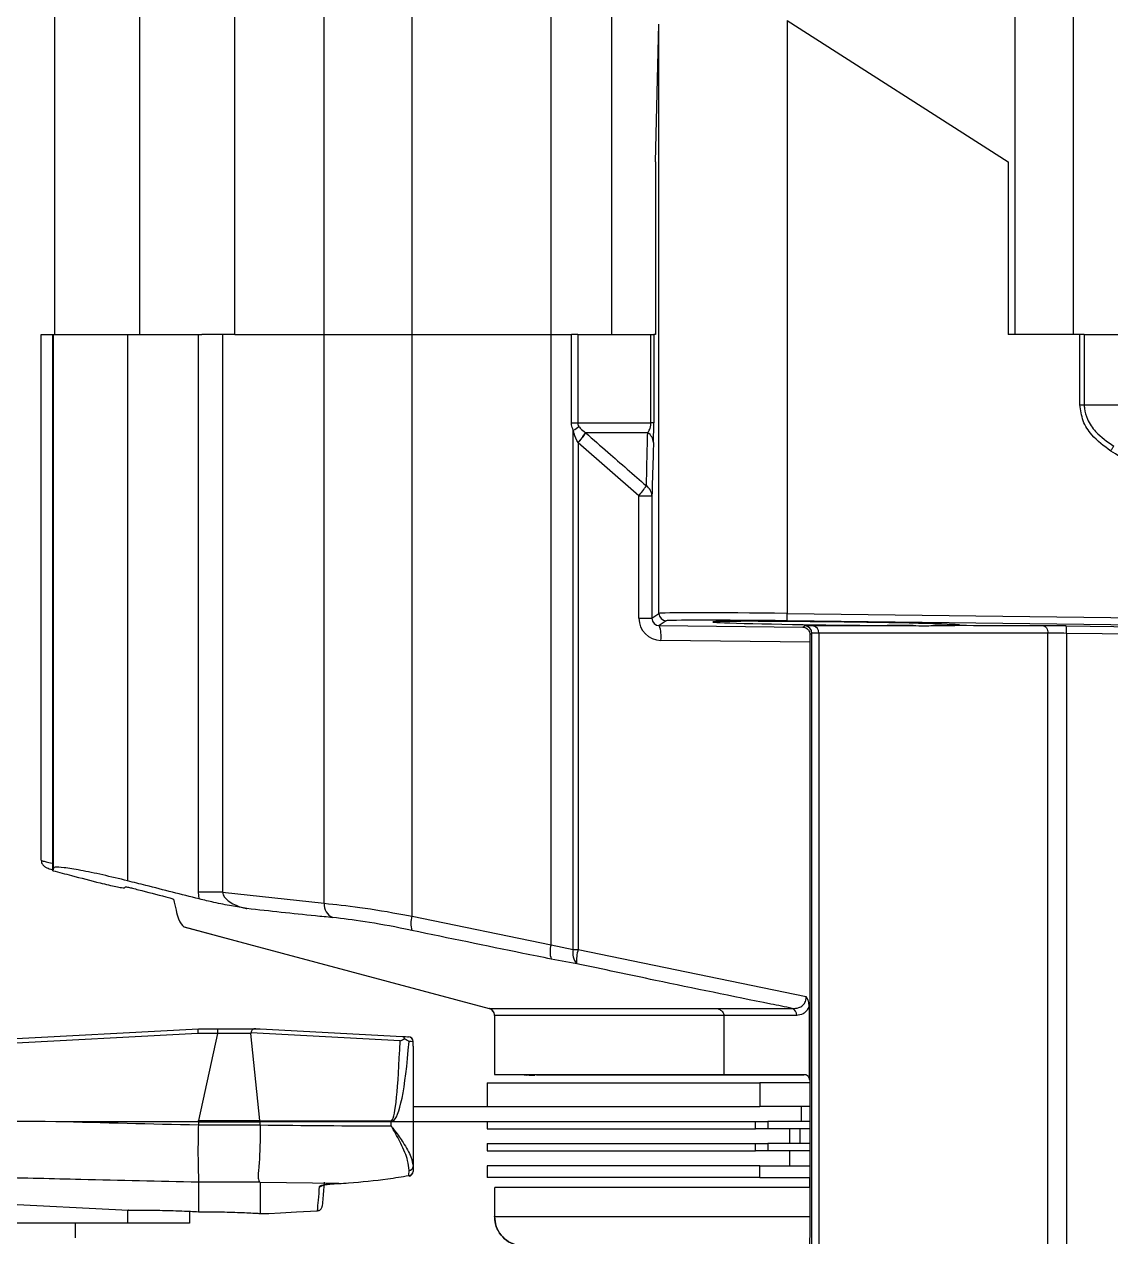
# Model space of a CAD drawing. Extents: x 7 to 135, y 1 to 99.
# Drawn here: x 52.884 to 55.084, y 10.952 to 13.408 of the extents above; entities that cross this region are included whole.
import ezdxf

# ---------------------------------------------------------------- set-up
doc = ezdxf.new("R2010")
doc.units = 0
doc.header["$MEASUREMENT"] = 0
doc.layers.add('OBJECT', color=7, linetype='CONTINUOUS')

msp = doc.modelspace()

# ---------------------------------------------------------------- linework, layer by layer
at = {"layer": 'OBJECT'}
for p, q in [((53.6691, 12.7794), (53.6691, 28.3434)), ((53.9509, 12.7794), (53.9509, 28.3434)), ((54.0739, 12.7794), (54.0739, 28.3434)), ((54.8907, 12.7794), (54.8907, 28.3434)), ((55.009, 12.7794), (55.009, 28.3434)), ((53.4914, 12.7794), (53.4914, 27.7964)), ((53.3102, 12.7794), (53.3102, 18.9895)), ((53.1182, 12.7794), (53.1182, 18.878)), ((52.9455, 12.7794), (52.9455, 18.7112)), ((54.1619, 13.1294), (54.1692, 13.4079)), ((54.1692, 12.2149), (54.1692, 13.4079)), ((54.4292, 13.4156), (54.4292, 12.2148)), ((54.4292, 13.4156), (54.8766, 13.1294)), ((54.1619, 13.1294), (54.1619, 12.7794)), ((54.8766, 13.1294), (54.8766, 12.7794)), ((52.9182, 11.7151), (52.9182, 12.7794)), ((52.9182, 12.7794), (52.9418, 12.7794)), ((52.9418, 11.6937), (52.9418, 12.7794)), ((52.9418, 12.7794), (52.9432, 12.7794)), ((52.9432, 11.6995), (52.9432, 12.7794)), ((52.9432, 12.7794), (53.0932, 12.7794)), ((53.0932, 12.7794), (53.0932, 11.6732)), ((53.0932, 12.7794), (53.2369, 12.7794)), ((53.2369, 11.6501), (53.2369, 12.7794)), ((53.2369, 12.7794), (53.2434, 12.7794)), ((53.3102, 12.7794), (53.2434, 12.7794)), ((53.2855, 12.7794), (53.2855, 11.6501)), ((53.3102, 12.7794), (53.4914, 12.7794)), ((53.4914, 11.6279), (53.4914, 12.7794)), ((53.4914, 12.7794), (53.6691, 12.7794)), ((53.6691, 11.6017), (53.6691, 12.7794)), ((53.6691, 12.7794), (53.9509, 12.7794)), ((53.9509, 11.5438), (53.9509, 12.7794)), ((53.9509, 12.7794), (53.9919, 12.7794)), ((53.9919, 12.6009), (53.9919, 12.7794)), ((54.0046, 12.7794), (53.9919, 12.7794)), ((54.0046, 12.7794), (54.0046, 12.6009)), ((54.0046, 12.7794), (54.1531, 12.7794)), ((54.1531, 12.6009), (54.1531, 12.7794)), ((54.1531, 12.7794), (54.1586, 12.7794)), ((54.1586, 12.7794), (54.1586, 12.6009)), ((54.1619, 12.7794), (54.1586, 12.7794)), ((55.0218, 12.7794), (54.8766, 12.7794)), ((55.0218, 12.6374), (55.0218, 12.7794)), ((55.0305, 12.7794), (55.0218, 12.7794)), ((55.0305, 12.7794), (55.0305, 12.6374)), ((55.0305, 12.7794), (59.3622, 12.7794)), ((55.0218, 12.6374), (55.0305, 12.6374)), ((55.0305, 12.6374), (59.3205, 12.6374)), ((53.9919, 12.6009), (54.0046, 12.6009)), ((54.0046, 12.6009), (54.1531, 12.6009)), ((54.1586, 12.6009), (54.1531, 12.6009)), ((53.9957, 11.5344), (53.9957, 12.5858)), ((54.1464, 12.5808), (54.0205, 12.5808)), ((54.0205, 12.5808), (54.021, 12.5804)), ((54.0056, 12.5603), (54.0054, 12.5608)), ((54.0056, 12.5603), (54.0056, 11.5344)), ((54.1286, 12.4532), (54.0056, 12.5603)), ((54.1286, 12.205), (54.1286, 12.4532)), ((54.1286, 12.4532), (54.155, 12.4532)), ((54.155, 12.4532), (54.155, 12.205)), ((54.1286, 12.205), (54.155, 12.205)), ((54.155, 12.205), (54.1692, 12.2149)), ((54.429, 12.1998), (54.4292, 12.2148)), ((54.4292, 12.2148), (55.6931, 12.1992)), ((54.184, 12.1999), (54.1699, 12.1901)), ((54.1699, 12.1901), (54.4606, 12.1869)), ((55.6754, 12.1845), (54.429, 12.1998)), ((54.4606, 12.1869), (54.4642, 12.1894)), ((54.9942, 12.1894), (55.2152, 12.1867)), ((54.475, 12.1568), (54.1732, 12.1601)), ((54.479, 12.1744), (54.475, 12.1717)), ((54.475, 12.1568), (54.475, 11.2664)), ((54.479, 10.8444), (54.479, 12.1744)), ((54.4928, 12.1748), (54.4928, 10.8446)), ((54.9571, 10.8446), (54.9571, 12.1748)), ((54.9943, 12.1744), (54.9943, 10.8444)), ((55.2153, 12.1717), (54.9943, 12.1744)), ((52.9432, 11.6995), (52.9418, 11.6937)), ((53.0876, 11.6598), (53.0879, 11.661)), ((53.2382, 11.6365), (53.2369, 11.6501)), ((53.2855, 11.6501), (53.2369, 11.6501)), ((53.2855, 11.6501), (53.4914, 11.6279)), ((53.6691, 11.6017), (53.9509, 11.5438)), ((53.9509, 11.5438), (53.9957, 11.5344)), ((53.9957, 11.5344), (54.0056, 11.5344)), ((54.0056, 11.5344), (54.4671, 11.4389)), ((54.0026, 11.5054), (53.951, 11.5148)), ((54.4736, 11.4192), (54.4736, 11.2723)), ((53.8253, 11.4147), (54.2872, 11.4147)), ((53.8364, 11.4002), (53.8364, 11.2813)), ((54.3021, 11.4002), (53.8364, 11.4002)), ((54.2859, 11.415), (54.4391, 11.415)), ((54.3008, 11.4005), (54.3008, 11.2813)), ((54.4482, 11.4005), (54.3008, 11.4005)), ((52.8276, 11.3521), (53.2364, 11.3737)), ((53.2364, 11.3737), (53.2364, 11.3737)), ((53.2364, 11.3737), (53.2755, 11.3737)), ((53.2755, 11.3737), (53.3531, 11.3737)), ((53.3531, 11.3737), (53.3614, 11.3737)), ((53.3614, 11.3737), (53.6496, 11.358)), ((53.2354, 11.3642), (52.8269, 11.3426)), ((53.2749, 11.3642), (53.2354, 11.3642)), ((53.2749, 11.3639), (53.2367, 11.1877)), ((53.3425, 11.3639), (53.2749, 11.3639)), ((53.3612, 11.1877), (53.3425, 11.3639)), ((53.6449, 11.3489), (53.3428, 11.3653)), ((53.6714, 11.3384), (53.6713, 11.3474)), ((53.6714, 11.3384), (53.6714, 11.1862)), ((53.8911, 11.2802), (53.8364, 11.2813)), ((53.8964, 11.2801), (53.8364, 11.2813)), ((53.8364, 11.2813), (54.3021, 11.2813)), ((53.8964, 11.2801), (53.9001, 11.28)), ((53.907, 11.2799), (53.9001, 11.28)), ((53.9061, 11.2799), (53.9073, 11.2799)), ((53.9061, 11.2799), (53.9061, 11.2799)), ((53.9062, 11.2799), (53.9161, 11.2797)), ((53.9073, 11.2799), (53.9073, 11.2799)), ((53.9161, 11.2797), (53.917, 11.2797)), ((53.917, 11.2797), (53.9179, 11.2798)), ((53.9326, 11.2794), (53.9214, 11.2796)), ((54.4623, 11.2794), (53.9326, 11.2794)), ((54.3008, 11.2813), (54.4653, 11.2813)), ((54.3008, 11.2813), (54.3021, 11.2813)), ((53.8214, 11.2642), (53.8214, 11.2162)), ((53.8214, 11.2642), (54.3736, 11.2642)), ((54.3736, 11.2642), (54.3736, 11.2162)), ((54.475, 11.2642), (54.3736, 11.2642)), ((54.475, 11.2664), (54.475, 11.052)), ((53.6714, 11.2162), (53.8529, 11.2162)), ((53.8529, 11.2162), (54.3736, 11.2162)), ((54.475, 11.2162), (54.3736, 11.2162)), ((54.4574, 11.2162), (54.4574, 11.1862)), ((52.9477, 11.1862), (53.2363, 11.1862)), ((53.3614, 11.1846), (53.2364, 11.1846)), ((53.2364, 11.1846), (53.2364, 11.1794)), ((53.2364, 11.1794), (53.3614, 11.1794)), ((53.2367, 11.1877), (53.3612, 11.1877)), ((53.3614, 11.1854), (53.3613, 11.187)), ((53.3613, 11.187), (53.6269, 11.187)), ((53.6269, 11.1854), (53.3614, 11.1854)), ((53.3614, 11.1794), (53.3614, 11.1846)), ((53.6269, 11.1769), (53.6269, 11.1854)), ((53.6299, 11.1862), (53.6714, 11.1862)), ((53.6714, 11.1862), (53.6714, 11.0945)), ((53.6714, 11.1862), (53.8529, 11.1862)), ((53.8214, 11.1862), (53.8214, 11.1713)), ((53.8529, 11.1862), (54.3647, 11.1862)), ((54.3647, 11.1713), (54.3647, 11.1862)), ((54.3647, 11.1862), (54.3898, 11.1862)), ((54.3898, 11.1862), (54.3898, 11.1713)), ((54.475, 11.1862), (54.3898, 11.1862)), ((53.8214, 11.1713), (54.3647, 11.1713)), ((54.3898, 11.1713), (54.3647, 11.1713)), ((54.475, 11.1713), (54.3898, 11.1713)), ((54.4336, 11.1713), (54.4336, 11.1413)), ((54.4545, 11.1713), (54.4545, 11.1413)), ((53.8214, 11.1413), (53.8214, 11.1264)), ((53.8214, 11.1413), (54.3647, 11.1413)), ((53.8214, 11.1264), (54.3647, 11.1264)), ((54.3647, 11.1264), (54.3647, 11.1413)), ((54.3647, 11.1413), (54.3898, 11.1413)), ((54.3898, 11.1264), (54.3647, 11.1264)), ((54.3898, 11.1413), (54.3898, 11.1264)), ((54.475, 11.1413), (54.3898, 11.1413)), ((54.475, 11.1264), (54.3898, 11.1264)), ((54.4336, 11.1264), (54.4336, 11.0964)), ((53.6628, 11.0764), (53.6631, 11.087)), ((53.6714, 11.0945), (53.6714, 11.0848)), ((53.8214, 11.0964), (53.8214, 11.0724)), ((54.3736, 11.0964), (53.8214, 11.0964)), ((54.3736, 11.0724), (54.3736, 11.0964)), ((54.3736, 11.0964), (54.475, 11.0964)), ((53.3609, 11.0628), (53.2364, 11.0628)), ((53.2364, 11.0628), (53.2364, 11.0628)), ((53.2364, 11.0628), (53.2364, 11.0032)), ((53.3614, 11.0622), (53.3609, 11.0628)), ((53.5206, 11.0603), (53.3614, 11.0622)), ((53.3614, 11.0622), (53.3614, 10.9998)), ((53.5024, 11.0593), (53.5206, 11.0603)), ((53.5024, 11.0591), (53.5206, 11.06)), ((53.5024, 11.0591), (53.5024, 11.0591)), ((53.5206, 11.0603), (53.5206, 11.06)), ((54.3736, 11.0724), (53.8214, 11.0724)), ((54.475, 11.052), (53.8365, 11.052)), ((54.3736, 11.0724), (54.475, 11.0724)), ((54.4745, 11.052), (54.4745, 11.0724)), ((54.475, 11.052), (54.475, 10.9933)), ((53.8364, 11.0387), (53.8364, 10.9933)), ((53.8364, 11.0368), (53.8364, 10.9933)), ((52.8274, 11.0201), (53.0949, 11.0061)), ((53.0934, 10.9802), (53.0934, 11.0062)), ((53.2184, 11.0041), (53.2184, 10.9802)), ((53.4777, 11.005), (53.4777, 11.005)), ((53.0934, 10.9802), (51.9558, 10.9802)), ((52.9874, 10.9502), (52.9874, 10.9802)), ((53.2184, 10.9802), (53.0934, 10.9802)), ((53.3792, 10.9996), (53.3792, 10.9996)), ((53.8364, 10.9933), (54.475, 10.9933))]:
    msp.add_line(p, q, dxfattribs=at)
at = {"layer": 'OBJECT', "flags": 128}
for points in [[(55.0842, 12.5437), (55.0851, 12.5451), (55.086, 12.5466), (55.0869, 12.548), (55.0878, 12.5493), (55.0886, 12.5505), (55.0893, 12.5517), (55.09, 12.5528), (55.0906, 12.5537)], [(54.9477, 12.1898), (54.9495, 12.1894), (54.9513, 12.1885), (54.9529, 12.1871), (54.9543, 12.1853), (54.9555, 12.183), (54.9564, 12.1804), (54.9569, 12.1777), (54.9571, 12.1748)], [(53.2071, 11.5804), (53.3381, 11.5452), (53.8253, 11.4147)], [(53.2074, 11.5803), (53.3381, 11.5452), (53.8253, 11.4147)], [(53.6496, 11.358), (53.6559, 11.3577), (53.66, 11.3575), (53.6618, 11.3574)], [(53.6713, 11.3474), (53.67, 11.3474), (53.6672, 11.3476), (53.663, 11.3478)], [(53.4914, 11.0628), (53.4892, 11.0372), (53.4877, 11.0209), (53.4871, 11.0141)], [(53.5024, 11.0593), (53.5024, 11.0591), (53.5024, 11.0591)], [(53.3792, 10.9996), (53.4025, 11.0009), (53.4353, 11.0027), (53.4777, 11.005)]]:
    msp.add_lwpolyline(points, dxfattribs=at)
at = {"layer": 'OBJECT'}
for centre, radius, start, end in [((53.9668, 12.6413), 0.0625, 297.5229, 309.9669), ((53.8981, 12.6575), 0.1445, 317.9607, 327.9452), ((53.8906, 12.6645), 0.1552, 317.833, 327.1848), ((54.1334, 12.5598), 0.0247, 2.1774, 58.3021), ((54.0111, 12.5577), 0.1572, 318.3709, 327.5453), ((54.1299, 12.4524), 0.0251, 1.8774, 56.4232), ((54.1842, 12.2149), 0.015, 180.0103, 269.2771), ((54.1072, 12.1681), 0.0665, 353.1183, 19.3579), ((54.464, 12.1744), 0.015, 0.0126, 89.2771), ((54.4791, 12.1762), 0.0137, 353.8323, 80.4931), ((54.7731, 12.1808), 0.2213, 358.3507, 2.2351), ((53.5198, 11.6251), 0.0285, 174.4643, 246.9632), ((53.7125, 11.5871), 0.0458, 161.4989, 198.3677), ((53.9954, 11.5295), 0.0468, 162.2466, 198.3547), ((54.0249, 11.5261), 0.0303, 164.0239, 222.8227), ((54.086, 11.5113), 0.0837, 163.9901, 184.0493), ((54.4334, 11.4013), 0.0148, 356.8118, 67.3982), ((53.6613, 11.3474), 0.01, 0.809, 86.8941), ((53.6613, 11.3474), 0.00999, 359.9484, 86.8562), ((53.6706, 11.3475), 0.000652, 348.262, 0.776), ((53.5116, 11.1854), 0.1153, 359.9966, 0.7808), ((53.5373, 11.0982), 0.1278, 43.5333, 44.5173), ((53.6623, 11.0855), 0.00906, 272.817, 355.6382), ((53.6519, 11.0742), 0.0111, 3.6377, 11.5012), ((53.6614, 11.0848), 0.01, 279.2546, 0), ((53.6629, 11.0955), 0.00857, 271.3597, 352.7694), ((53.4815, 11.064), 0.0101, 272.603, 311.1917)]:
    msp.add_arc(centre, radius, start, end, dxfattribs=at)
for centre, major_axis, ratio, start_param, end_param in [((54.1737, 12.2051), (0.0427, 0.0145), 0.997208, 2.815392, 4.373634), ((54.1701, 12.2051), (0.0142, 0.0051), 0.991289, 2.802452, 4.360693), ((54.4292, 12.2118), (0.26, -0.003), 0.011629, 1.570932, 3.124275), ((54.429, 12.1968), (0.245, -0.003), 0.012341, 1.570949, 3.124292), ((54.5284, 12.1944), (0.25, -0.0031), 0.012341, 5.611964, 11.6671), ((54.5392, 12.1885), (0.075, -0.0009), 0.012341, 2.450187, 3.124292), ((57.1965, 12.1285), (3.525, -0.0435), 0.012341, 2.364416, 2.450187), ((57.1965, 12.1285), (3.525, -0.0435), 0.012341, 2.262817, 2.348277), ((54.9955, 12.1885), (0.075, -0.0009), 0.012341, 1.588402, 2.262817), ((54.4755, 12.1568), (0, 0.03), 0.017622, 1.052176, 1.569288), ((54.539, 12.1735), (0.06, -0.0009), 0.015425, 2.450273, 3.124377), ((57.1964, 12.1135), (3.51, -0.0435), 0.012393, 2.262819, 2.450188), ((54.9953, 12.1735), (0.06, -0.0009), 0.015425, 1.588488, 2.262903), ((53.2366, 11.3637), (-0.00026, 0.01), 0.120424, 0.003177, 1.515259), ((53.2755, 11.3637), (0, 0.01), 0.061163, 0, 1.518436), ((53.1934, 11.3637), (0.0816, 0.0005), 0.122438, 6.255809, 6.281989), ((53.3799, 11.3637), (0.0374, -0.0006), 0.267094, 3.033482, 3.174083), ((53.6191, 11.7565), (-0.0078, 0.5695), 0.050872, 3.193561, 3.914226), ((53.6114, 11.7549), (-0.0157, 0.5695), 0.101686, 3.191455, 3.913119), ((57.2547, 13.2487), (19.0675, 0), 0.111038, 4.484542, 4.500054), ((52.2584, 11.1846), (0.9787, 0.0064), 0.122438, 6.24272, 6.255809), ((52.259, 11.1846), (0.9773, 0), 0.122785, 0, 0.013091), ((52.259, 11.1794), (0.9773, 0), 0.122785, 6.279845, 6.283185), ((53.8095, 11.1846), (0.4485, -0.007), 0.267094, 3.174083, 3.1806), ((53.8092, 11.1846), (0.4478, 0), 0.267949, 3.135082, 3.141593), ((53.8092, 11.1794), (0.4478, 0), 0.267949, 3.141593, 3.145797), ((53.7191, 13.2487), (7.8848, 0), 0.262774, 4.666998, 4.700689), ((53.6191, 11.7565), (-0.0078, 0.5695), 0.050872, 3.140897, 3.193561), ((53.6114, 11.7549), (-0.0157, 0.5695), 0.101686, 3.138791, 3.191455)]:
    msp.add_ellipse(centre, major_axis=major_axis, ratio=ratio, start_param=start_param, end_param=end_param, dxfattribs=at)
for points, knots in [([(55.0842, 12.5437), (55.0706, 12.5537), (55.0481, 12.5703), (55.026, 12.604), (55.0232, 12.6262), (55.0218, 12.6374)], [0, 0, 0, 0, 0.43116, 0.714518, 1, 1, 1, 1]), ([(55.0305, 12.6374), (55.0306, 12.6349), (55.0309, 12.6249), (55.0368, 12.6052), (55.0558, 12.5771), (55.0774, 12.5626), (55.0906, 12.5537)], [0, 0, 0, 0, 0.069921, 0.279656, 0.561263, 1, 1, 1, 1]), ([(53.9957, 12.5858), (53.9942, 12.5895), (53.9921, 12.5943), (53.992, 12.5996), (53.9919, 12.6009)], [0, 0, 0, 0, 0.750108, 1, 1, 1, 1]), ([(54.0046, 12.6009), (54.0046, 12.6003), (54.0047, 12.5982), (54.0056, 12.5956), (54.0066, 12.5939), (54.007, 12.5934)], [0, 0, 0, 0, 0.237492, 0.744544, 1, 1, 1, 1]), ([(54.1464, 12.5808), (54.1479, 12.5829), (54.1501, 12.586), (54.1522, 12.5924), (54.153, 12.5972), (54.1531, 12.5997), (54.1531, 12.6009)], [0, 0, 0, 0, 0.506463, 0.773359, 0.886102, 1, 1, 1, 1]), ([(54.1581, 12.5608), (54.1581, 12.5608), (54.1582, 12.5647), (54.1584, 12.5725), (54.1586, 12.5867), (54.1586, 12.5962), (54.1586, 12.6009)], [0, 0, 0, 0, 0.002554, 0.444196, 0.720945, 1, 1, 1, 1]), ([(54.0054, 12.5608), (54.0024, 12.5667), (53.9984, 12.5748), (53.9962, 12.5836), (53.9957, 12.5858)], [0, 0, 0, 0, 0.737823, 1, 1, 1, 1]), ([(54.007, 12.5934), (54.0078, 12.5922), (54.0115, 12.5872), (54.0166, 12.5836), (54.0205, 12.5808)], [0, 0, 0, 0, 0.233456, 1, 1, 1, 1]), ([(54.021, 12.5804), (54.036, 12.5673), (54.0768, 12.5314), (54.1178, 12.4958), (54.1438, 12.4733)], [0, 0, 0, 0, 0.366785, 1, 1, 1, 1]), ([(54.1438, 12.4733), (54.1443, 12.4916), (54.1451, 12.5269), (54.146, 12.5634), (54.1464, 12.5808)], [0, 0, 0, 0, 0.520785, 1, 1, 1, 1]), ([(54.1581, 12.5608), (54.1576, 12.5433), (54.1566, 12.5068), (54.1555, 12.4716), (54.155, 12.4532)], [0, 0, 0, 0, 0.47917, 1, 1, 1, 1]), ([(55.6931, 12.1992), (55.5894, 12.2525), (55.3819, 12.3592), (55.1835, 12.4821), (55.0842, 12.5437)], [0, 0, 0, 0, 0.499229, 1, 1, 1, 1]), ([(54.4606, 12.1869), (54.4607, 12.1869), (54.4634, 12.1868), (54.468, 12.1854), (54.4728, 12.1805), (54.4749, 12.1756), (54.475, 12.1726), (54.475, 12.1717)], [0, 0, 0, 0, 0.006516, 0.399116, 0.685871, 0.902959, 1, 1, 1, 1]), ([(54.684, 12.19), (54.6916, 12.19), (54.7062, 12.1898), (54.7184, 12.19), (54.7242, 12.19)], [0, 0, 0, 0, 0.527439, 1, 1, 1, 1]), ([(52.9182, 11.7151), (52.9184, 11.7135), (52.9186, 11.7105), (52.9205, 11.7068), (52.9227, 11.7041), (52.925, 11.7023), (52.9273, 11.7009), (52.9316, 11.6988), (52.9361, 11.6972), (52.9414, 11.6956), (52.9418, 11.6954)], [0, 0, 0, 0, 0.109252, 0.20223, 0.284665, 0.35979, 0.440462, 0.576983, 0.971906, 1, 1, 1, 1]), ([(52.9182, 11.7151), (52.9186, 11.7148), (52.9195, 11.714), (52.9278, 11.7118), (52.9357, 11.7099), (52.9413, 11.7088), (52.9418, 11.7087)], [0, 0, 0, 0, 0.321821, 0.641662, 0.967006, 1, 1, 1, 1]), ([(52.9418, 11.6937), (52.9543, 11.6905), (52.9862, 11.6823), (53.0182, 11.674), (53.0376, 11.669)], [0, 0, 0, 0, 0.3905605, 1, 1, 1, 1]), ([(53.0932, 11.6732), (53.0762, 11.6773), (53.0421, 11.6857), (52.9966, 11.695), (52.9628, 11.7005), (52.9459, 11.7015), (52.944, 11.7001), (52.9432, 11.6995)], [0, 0, 0, 0, 0.223196, 0.446599, 0.664642, 0.876161, 1, 1, 1, 1]), ([(53.0376, 11.669), (53.0433, 11.6676), (53.0547, 11.6647), (53.0699, 11.6614), (53.0812, 11.6595), (53.0868, 11.6591), (53.0874, 11.6596), (53.0876, 11.6598)], [0, 0, 0, 0, 0.223869, 0.447946, 0.666477, 0.87781, 1, 1, 1, 1]), ([(53.2382, 11.6365), (53.2021, 11.6456), (53.1537, 11.6578), (53.1054, 11.6701), (53.0932, 11.6732)], [0, 0, 0, 0, 0.74755, 1, 1, 1, 1]), ([(53.0879, 11.661), (53.0881, 11.6611), (53.0885, 11.6613), (53.091, 11.6609), (53.0946, 11.6603), (53.0988, 11.6593), (53.1017, 11.6586), (53.1029, 11.6583)], [0, 0, 0, 0, 0.207837, 0.415673, 0.624063, 0.837156, 1, 1, 1, 1]), ([(53.1029, 11.6583), (53.1069, 11.6573), (53.1296, 11.6515), (53.1522, 11.6457), (53.1708, 11.6409)], [0, 0, 0, 0, 0.1773761, 1, 1, 1, 1]), ([(53.1708, 11.6409), (53.1726, 11.6405), (53.1761, 11.6395), (53.1807, 11.6382), (53.1841, 11.637), (53.1856, 11.6362), (53.1858, 11.636), (53.1858, 11.6359)], [0, 0, 0, 0, 0.226686, 0.453364, 0.679407, 0.900072, 1, 1, 1, 1]), ([(53.2855, 11.6501), (53.2858, 11.6483), (53.2865, 11.645), (53.2902, 11.6387), (53.2977, 11.6316), (53.3109, 11.6241), (53.3239, 11.6195), (53.3325, 11.6177), (53.3349, 11.6171)], [0, 0, 0, 0, 0.081751, 0.146221, 0.327809, 0.563998, 0.877567, 1, 1, 1, 1]), ([(53.1858, 11.6359), (53.1894, 11.6208), (53.1964, 11.5905), (53.2035, 11.5837), (53.2071, 11.5804)], [0, 0, 0, 0, 0.499636, 1, 1, 1, 1]), ([(53.3349, 11.6171), (53.3349, 11.6171), (53.3246, 11.6188), (53.3037, 11.6224), (53.2721, 11.6283), (53.2481, 11.6341), (53.2382, 11.6365)], [0, 0, 0, 0, 0.003023, 0.359808, 0.733933, 1, 1, 1, 1]), ([(53.5086, 11.5989), (53.4969, 11.6), (53.439, 11.6052), (53.3811, 11.6119), (53.3349, 11.6171)], [0, 0, 0, 0, 0.202571, 1, 1, 1, 1]), ([(53.4914, 11.6279), (53.514, 11.6255), (53.5592, 11.6209), (53.627, 11.6096), (53.6641, 11.6026), (53.6691, 11.6017)], [0, 0, 0, 0, 0.465109, 0.929104, 1, 1, 1, 1]), ([(53.669, 11.5727), (53.6646, 11.5736), (53.6311, 11.5806), (53.5699, 11.5919), (53.5291, 11.5965), (53.5086, 11.5989)], [0, 0, 0, 0, 0.070987, 0.53521, 1, 1, 1, 1]), ([(53.951, 11.5148), (53.9319, 11.5186), (53.8379, 11.5376), (53.7439, 11.5571), (53.669, 11.5727)], [0, 0, 0, 0, 0.2030193, 1, 1, 1, 1]), ([(54.4391, 11.415), (54.4246, 11.4179), (54.3322, 11.4364), (54.1867, 11.4663), (54.0558, 11.4941), (54.0026, 11.5054)], [0, 0, 0, 0, 0.0995, 0.633978, 1, 1, 1, 1]), ([(54.4391, 11.415), (54.4436, 11.415), (54.4509, 11.4152), (54.4598, 11.4198), (54.4647, 11.4256), (54.4666, 11.4307), (54.4673, 11.435), (54.4672, 11.4374), (54.4671, 11.4389)], [0, 0, 0, 0, 0.353625, 0.579769, 0.749843, 0.864252, 0.912605, 1, 1, 1, 1]), ([(54.4736, 11.4192), (54.4722, 11.4164), (54.4687, 11.4098), (54.4599, 11.4022), (54.4526, 11.4011), (54.4482, 11.4005)], [0, 0, 0, 0, 0.222782, 0.537697, 1, 1, 1, 1]), ([(54.4736, 11.4192), (54.4733, 11.4227), (54.4727, 11.4285), (54.4697, 11.4349), (54.4679, 11.4378), (54.4672, 11.4388), (54.4671, 11.4389)], [0, 0, 0, 0, 0.503705, 0.825906, 0.989386, 1, 1, 1, 1]), ([(53.8364, 11.4002), (53.8364, 11.4013), (53.8362, 11.404), (53.8344, 11.4082), (53.8311, 11.412), (53.8277, 11.414), (53.8257, 11.4146), (53.8253, 11.4147)], [0, 0, 0, 0, 0.161196, 0.41872, 0.676261, 0.933798, 1, 1, 1, 1]), ([(53.8364, 11.4002), (53.8363, 11.4019), (53.8359, 11.4053), (53.8333, 11.4097), (53.8297, 11.4131), (53.8267, 11.4142), (53.8253, 11.4147)], [0, 0, 0, 0, 0.257682, 0.515338, 0.77299, 1, 1, 1, 1]), ([(54.2859, 11.415), (54.2863, 11.4149), (54.2892, 11.4142), (54.2937, 11.4123), (54.2979, 11.4085), (54.3003, 11.4045), (54.3006, 11.4018), (54.3008, 11.4005)], [0, 0, 0, 0, 0.062673, 0.396697, 0.643406, 0.821308, 1, 1, 1, 1]), ([(53.3531, 11.3737), (53.3516, 11.3736), (53.349, 11.3736), (53.3464, 11.3724), (53.3449, 11.3703), (53.3438, 11.3678), (53.343, 11.366), (53.3428, 11.3653)], [0, 0, 0, 0, 0.281497, 0.477141, 0.672464, 0.878441, 1, 1, 1, 1]), ([(53.6449, 11.3489), (53.645, 11.349), (53.6481, 11.3506), (53.651, 11.3521), (53.6538, 11.3536)], [0, 0, 0, 0, 0.0199773, 1, 1, 1, 1]), ([(53.6496, 11.358), (53.6497, 11.358), (53.65, 11.358), (53.6509, 11.3578), (53.6523, 11.3567), (53.6533, 11.3551), (53.6537, 11.3539), (53.6538, 11.3536)], [0, 0, 0, 0, 0.017181, 0.202285, 0.556606, 0.898382, 1, 1, 1, 1]), ([(53.6538, 11.3536), (53.6563, 11.3523), (53.6597, 11.3504), (53.6622, 11.3484), (53.6629, 11.3478), (53.663, 11.3478)], [0, 0, 0, 0, 0.696364, 0.978819, 1, 1, 1, 1]), ([(53.9061, 11.2799), (53.9059, 11.2799), (53.9055, 11.2799), (53.9028, 11.28), (53.899, 11.28), (53.8948, 11.2801), (53.8921, 11.2802), (53.8911, 11.2802)], [0, 0, 0, 0, 0.21705, 0.434099, 0.651171, 0.868281, 1, 1, 1, 1]), ([(53.917, 11.2797), (53.9156, 11.2797), (53.9127, 11.2798), (53.9094, 11.2798), (53.9076, 11.2799), (53.9074, 11.2799), (53.9073, 11.2799)], [0, 0, 0, 0, 0.2631054, 0.5459554, 0.8287543, 1, 1, 1, 1]), ([(54.4653, 11.2813), (54.4663, 11.2811), (54.4684, 11.2808), (54.4712, 11.278), (54.4728, 11.2749), (54.4735, 11.2728), (54.4736, 11.2723)], [0, 0, 0, 0, 0.299946, 0.599801, 0.901026, 1, 1, 1, 1]), ([(54.4736, 11.2723), (54.4742, 11.2708), (54.4749, 11.2689), (54.475, 11.2669), (54.475, 11.2664)], [0, 0, 0, 0, 0.760919, 1, 1, 1, 1]), ([(52.2413, 11.1953), (52.247, 11.1952), (52.2754, 11.1946), (52.3948, 11.1924), (52.6246, 11.1884), (52.8316, 11.187), (52.9477, 11.1862)], [0, 0, 0, 0, 0.024148, 0.120739, 0.507103, 1, 1, 1, 1]), ([(53.2364, 11.179), (53.2361, 11.1655), (53.2355, 11.1386), (53.2357, 11.1029), (53.2365, 11.0755), (53.2364, 11.067), (53.2364, 11.0628)], [0, 0, 0, 0, 0.253586, 0.507166, 0.760848, 1, 1, 1, 1]), ([(53.3614, 11.1789), (53.3614, 11.1737), (53.3616, 11.1551), (53.3608, 11.1241), (53.3592, 11.092), (53.3562, 11.0715), (53.3595, 11.0653), (53.3609, 11.0628)], [0, 0, 0, 0, 0.09751, 0.351329, 0.599305, 0.843154, 1, 1, 1, 1]), ([(53.6631, 11.087), (53.6625, 11.0934), (53.6609, 11.1097), (53.6478, 11.1398), (53.6346, 11.1638), (53.6276, 11.1758), (53.627, 11.1768), (53.6269, 11.1769)], [0, 0, 0, 0, 0.2447442, 0.6267297, 0.9679291, 0.996143, 1, 1, 1, 1]), ([(53.6269, 11.1769), (53.627, 11.1768), (53.6278, 11.1758), (53.6303, 11.1724), (53.6388, 11.1613), (53.6532, 11.1409), (53.668, 11.1155), (53.6703, 11.1008), (53.6714, 11.0945)], [0, 0, 0, 0, 0.003662, 0.034966, 0.112489, 0.381453, 0.732444, 1, 1, 1, 1]), ([(53.5206, 11.0603), (53.5272, 11.0607), (53.5605, 11.0628), (53.608, 11.0675), (53.6486, 11.0741), (53.6628, 11.0764)], [0, 0, 0, 0, 0.139683, 0.698663, 1, 1, 1, 1]), ([(53.2364, 11.0628), (53.157, 11.0646), (53.0206, 11.0677), (52.8842, 11.0711), (52.8271, 11.0725)], [0, 0, 0, 0, 0.581449, 1, 1, 1, 1]), ([(53.4777, 11.005), (53.4777, 11.0051), (53.4778, 11.0057), (53.4783, 11.0112), (53.4803, 11.0348), (53.482, 11.0539)], [0, 0, 0, 0, 0.0456532, 0.2282935, 1, 1, 1, 1]), ([(53.482, 11.0539), (53.4822, 11.0544), (53.4828, 11.0554), (53.4865, 11.0569), (53.4919, 11.0582), (53.4975, 11.059), (53.5012, 11.0592), (53.5024, 11.0593)], [0, 0, 0, 0, 0.219062, 0.438018, 0.659218, 0.879999, 1, 1, 1, 1]), ([(53.4879, 11.0566), (53.4879, 11.0566), (53.4879, 11.0567), (53.4888, 11.057), (53.4908, 11.0576), (53.4938, 11.0582), (53.4964, 11.0585), (53.4975, 11.0586)], [0, 0, 0, 0, 0.090218, 0.25179, 0.484404, 0.778379, 1, 1, 1, 1]), ([(53.4975, 11.0586), (53.4982, 11.0587), (53.4997, 11.0589), (53.5015, 11.059), (53.5024, 11.059)], [0, 0, 0, 0, 0.429133, 1, 1, 1, 1]), ([(53.8365, 11.052), (53.8365, 11.0511), (53.8364, 11.0493), (53.8364, 11.0449), (53.8364, 11.0412), (53.8364, 11.0391), (53.8364, 11.0387)], [0, 0, 0, 0, 0.307626, 0.615278, 0.922949, 1, 1, 1, 1]), ([(53.0949, 11.0062), (53.0944, 11.0062), (53.0924, 11.0062), (53.1054, 11.0063), (53.1329, 11.0064), (53.1731, 11.0058), (53.2097, 11.0046), (53.231, 11.0035), (53.2364, 11.0032)], [0, 0, 0, 0, 0.069411, 0.284852, 0.500141, 0.714748, 0.928343, 1, 1, 1, 1]), ([(53.2364, 11.0032), (53.2524, 11.0031), (53.2844, 11.0029), (53.3269, 11.0015), (53.3505, 11.0003), (53.3598, 10.9998), (53.3612, 10.9998)], [0, 0, 0, 0, 0.315568, 0.6311017, 0.9475883, 1, 1, 1, 1]), ([(53.4777, 11.005), (53.4788, 11.0052), (53.4811, 11.0055), (53.484, 11.0074), (53.486, 11.01), (53.4869, 11.0124), (53.4871, 11.0138), (53.4871, 11.0141)], [0, 0, 0, 0, 0.2359115, 0.4718184, 0.7077433, 0.9253998, 1, 1, 1, 1]), ([(53.3612, 10.9998), (53.3612, 10.9998), (53.3612, 10.9998), (53.3613, 10.9998), (53.3614, 10.9998), (53.3614, 10.9998), (53.3614, 10.9998)], [0, 0, 0, 0, 0.159839, 0.363945, 0.750569, 1, 1, 1, 1]), ([(53.3614, 10.9998), (53.3681, 10.9997), (53.3765, 10.9997), (53.3787, 10.9996), (53.3792, 10.9996)], [0, 0, 0, 0, 0.791837, 1, 1, 1, 1]), ([(53.8364, 10.9933), (53.8371, 10.9866), (53.8384, 10.9731), (53.8488, 10.9551), (53.864, 10.9415), (53.8799, 10.9348), (53.8899, 10.9338), (53.8933, 10.9334)], [0, 0, 0, 0, 0.22209, 0.444178, 0.666267, 0.888363, 1, 1, 1, 1]), ([(53.8933, 10.9334), (53.8866, 10.9344), (53.8732, 10.9365), (53.8558, 10.9477), (53.843, 10.9636), (53.8371, 10.9799), (53.8366, 10.99), (53.8364, 10.9933)], [0, 0, 0, 0, 0.2221, 0.444197, 0.666296, 0.88839, 1, 1, 1, 1]), ([(54.475, 10.9933), (54.475, 10.9886), (54.4749, 10.9791), (54.4748, 10.9646), (54.4744, 10.949), (54.4739, 10.9367), (54.4734, 10.9345), (54.4732, 10.9334)], [0, 0, 0, 0, 0.111555, 0.222227, 0.397266, 0.691243, 1, 1, 1, 1])]:
    msp.add_open_spline(points, degree=3, knots=knots, dxfattribs=at)

doc.saveas('drawing.dxf')
